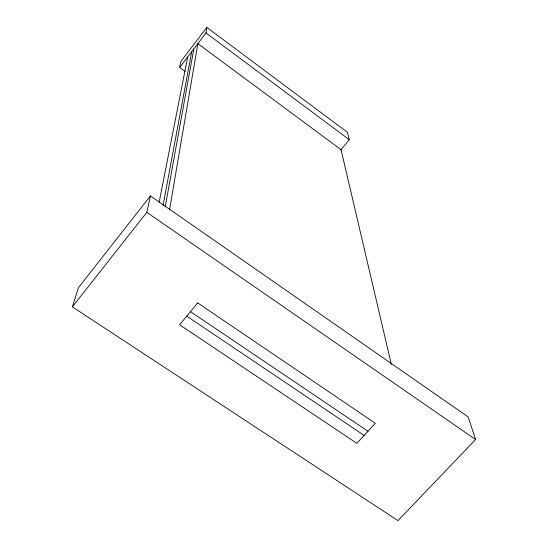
<?xml version="1.0" encoding="UTF-8"?>
<svg xmlns="http://www.w3.org/2000/svg" width="548" height="548" viewBox="0 0 548 548"><rect width="100%" height="100%" fill="white"/><g stroke="black" fill="none" stroke-linecap="round" stroke-linejoin="round"><path stroke-width="0.82" d="M185.176 71.514L179.655 67.479L206 32.969L206.822 27.4L347.391 132.294L349.329 139.706L340.74 150.036M169.538 209.836L197.862 43.628L341.041 149.673L391.375 364.523M165.222 206.877L193.814 48.936M163.064 205.445L191.711 51.683M159.16 202.246L187.683 56.965M179.655 67.479L180.991 61.294L206.822 27.4M72.384 306.866L146.83 212.336L150.412 195.951L468.136 416.932L475.616 439.517L397.964 520.6L72.384 306.866L78.439 287.686L150.412 195.951M186.765 316.141L364.146 435.42M190.492 311.634L367.955 431.269M146.83 212.336L475.616 439.517M206 32.969L349.329 139.706M197.684 302.934L179.634 324.765L356.851 443.359L375.312 423.268L197.684 302.934"/></g></svg>
